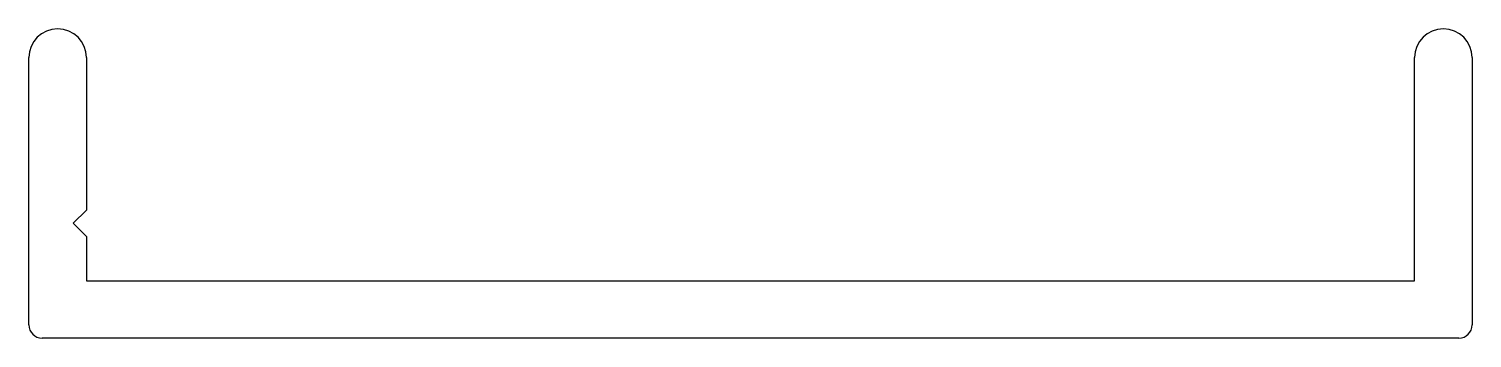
# Model space of a CAD drawing. Extents: x 1819.5 to 1852.1, y 216.9 to 223.9.
import ezdxf

# ---------------------------------------------------------------- set-up
doc = ezdxf.new("R2010")
doc.units = 0
doc.header["$LTSCALE"] = 15
doc.layers.get('0').update_dxf_attribs({"linetype": 'CONTINUOUS'})

msp = doc.modelspace()

# ---------------------------------------------------------------- linework, layer by layer
at = {"ltscale": 0.05}
for p, q in [((1819.496, 217.24), (1819.496, 223.29)), ((1820.796, 223.29), (1820.796, 219.84)), ((1850.796, 218.24), (1850.796, 223.29)), ((1852.096, 223.29), (1852.096, 217.24)), ((1820.796, 219.84), (1820.496, 219.54)), ((1820.496, 219.54), (1820.796, 219.24)), ((1820.796, 219.24), (1820.796, 218.24)), ((1820.796, 218.24), (1850.796, 218.24)), ((1851.796, 216.94), (1819.796, 216.94))]:
    msp.add_line(p, q, dxfattribs=at)
for centre, radius, start, end in [((1820.146, 223.29), 0.65, 0, 180), ((1851.446, 223.29), 0.65, 0, 180), ((1819.796, 217.24), 0.3, 180, 270), ((1851.796, 217.24), 0.3, 270, 360)]:
    msp.add_arc(centre, radius, start, end, dxfattribs=at)

doc.saveas('drawing.dxf')
